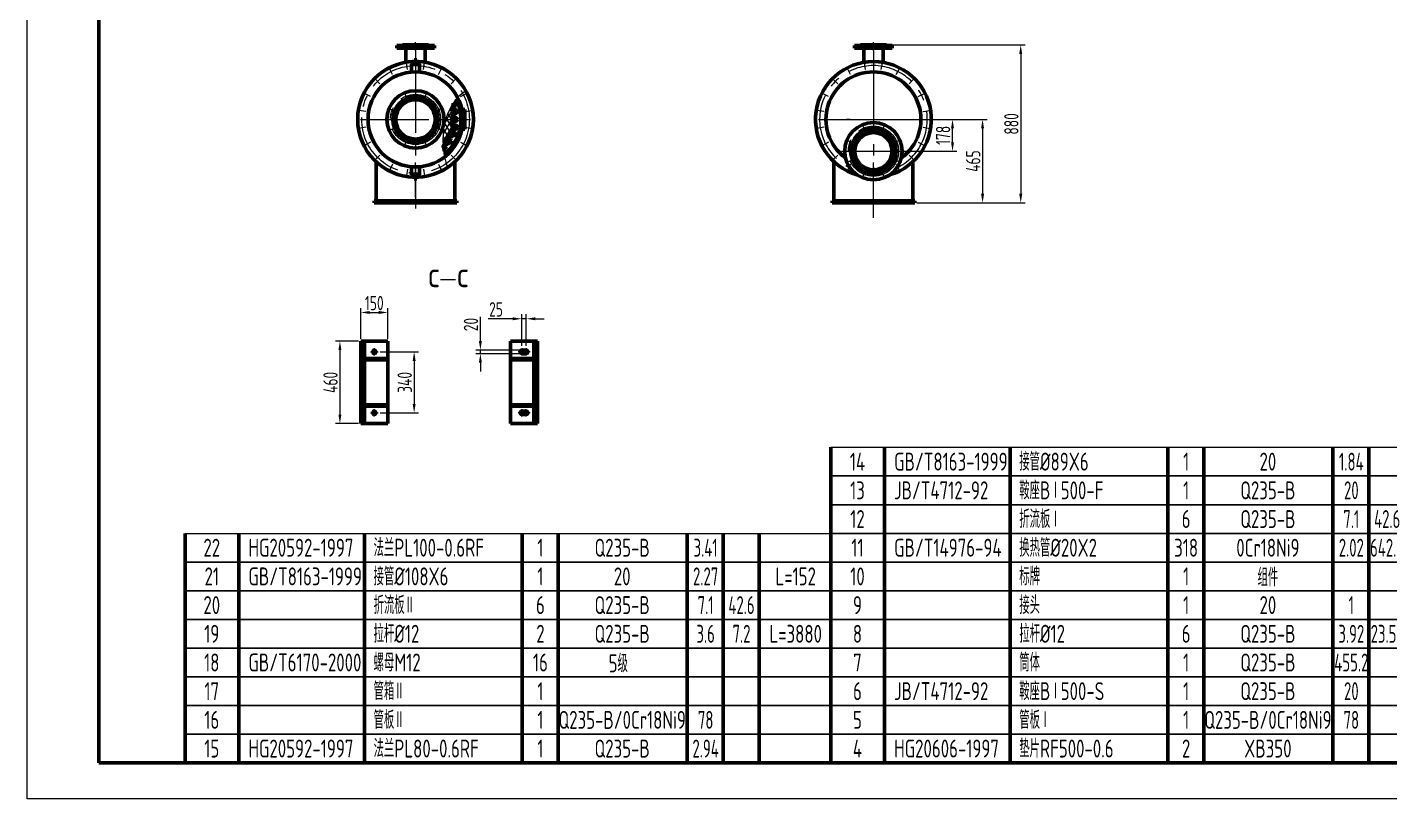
# Model space of a CAD drawing. Header units: millimetres. Extents: x 7535 to 9986, y -7836 to -7242.
# Drawn here: x 7535.4 to 7915.2, y -7662.4 to -7447.3 of the extents above; entities that cross this region are included whole.
import ezdxf
from ezdxf.enums import TextEntityAlignment as Align

# ---------------------------------------------------------------- set-up
doc = ezdxf.new("R2010")
doc.units = ezdxf.units.MM
doc.linetypes.add('CENTER2', pattern=[28.575, 19.05, -3.175, 3.175, -3.175])
for name, color, linetype, lineweight in [('中心线', 1, 'CENTER2', 15), ('尺寸线', 3, 'Continuous', 15), ('细实线', 4, 'Continuous', 15), ('轮廓线', 7, 'Continuous', 50)]:
    doc.layers.add(name, color=color, linetype=linetype, lineweight=lineweight)
doc.styles.add('HZ', font='gbenor.shx', dxfattribs={"bigfont": 'gbcbig.shx'})
doc.styles.add('工程字', font='gbenor.shx', dxfattribs={"width": 0.8, "bigfont": 'gbcbig.shx'})

# ---------------------------------------------------------------- blocks, each defined once
blk = doc.blocks.new('横A2')
at = {"layer": '细实线'}
for p, q in [((-594, 0), (-594, 420)), ((0, 0), (-594, 0))]:
    blk.add_line(p, q, dxfattribs=at)
at = {"layer": '轮廓线'}
for p, q in [((-574, 410), (-574, 10)), ((-574, 10), (-10, 10))]:
    blk.add_line(p, q, dxfattribs=at)
at = {"layer": '细实线', "style": '工程字', "width": 0.8}
for tag, height, p in [('1', 7, (-36.32, 35.21)), ('3', 4.5, (-78.58, 21.8)), ('4', 4.5, (-65.78, 21.8)), ('2', 7, (-36.32, 16.51))]:
    blk.add_attdef(tag, text='', height=height, dxfattribs=at).set_placement(p, align=Align.CENTER)
blk = doc.blocks.new('明细表属性')
at = {"layer": '细实线'}
for p, q in [((-180, 8), (0, 8)), ((0, 0), (-180, 0))]:
    blk.add_line(p, q, dxfattribs=at)
at = {"layer": '轮廓线'}
for p, q in [((-180, 0), (-180, 8)), ((-165, 0), (-165, 8)), ((-130, 0), (-130, 8)), ((-86, 0), (-86, 8)), ((-76, 0), (-76, 8)), ((-40, 0), (-40, 8)), ((-30, 0), (-30, 8)), ((-20, 0), (-20, 8)), ((0, 8), (0, 0))]:
    blk.add_line(p, q, dxfattribs=at)
at = {"layer": '细实线', "lineweight": 15, "style": '工程字'}
for tag, width, p in [('8', 0.8, (-172.56, 4)), ('5', 0.8, (-80.94, 4)), ('4', 0.8, (-58.15, 4)), ('3', 0.7, (-34.89, 4)), ('2', 0.7, (-24.89, 4)), ('1', 0.8, (-9.78, 4))]:
    blk.add_attdef(tag, text='', height=5, dxfattribs=dict(at, width=width)).set_placement(p, align=Align.MIDDLE)
at = {"layer": '细实线', "lineweight": 15, "style": '工程字', "width": 0.8}
for tag, p in [('7', (-162.33, 4)), ('6', (-127.45, 4))]:
    blk.add_attdef(tag, text='', height=5, dxfattribs=at).set_placement(p, align=Align.MIDDLE_LEFT)

msp = doc.modelspace()

# ---------------------------------------------------------------- linework, layer by layer
at = {"layer": '中心线'}
for p, q in [((7639.37, -7453.5), (7639.37, -7452.04)), ((7643.62, -7453.78), (7643.62, -7451.5)), ((7647.87, -7453.5), (7647.87, -7452.04)), ((7767.02, -7453.5), (7767.02, -7452.04)), ((7771.27, -7453.78), (7771.27, -7451.5)), ((7775.52, -7453.5), (7775.52, -7452.04)), ((7643.62, -7453.78), (7643.62, -7460.84)), ((7771.27, -7453.78), (7771.27, -7460.84)), ((7637.24, -7460.48), (7636.37, -7458.78)), ((7641.42, -7459.13), (7641.12, -7457.24)), ((7643.62, -7457.35), (7643.62, -7460.61)), ((7643.62, -7457.68), (7643.62, -7488.31)), ((7645.81, -7459.13), (7646.11, -7457.24)), ((7649.99, -7460.48), (7650.86, -7458.78)), ((7764.89, -7460.48), (7764.03, -7458.78)), ((7769.07, -7459.13), (7768.77, -7457.24)), ((7771.27, -7457.35), (7771.27, -7460.61)), ((7771.27, -7457.68), (7771.27, -7488.31)), ((7773.47, -7459.13), (7773.76, -7457.24)), ((7777.65, -7460.48), (7778.51, -7458.78)), ((7633.69, -7463.07), (7632.34, -7461.72)), ((7653.55, -7463.07), (7654.9, -7461.72)), ((7761.34, -7463.07), (7759.99, -7461.72)), ((7781.2, -7463.07), (7782.55, -7461.72)), ((7631.1, -7466.62), (7629.4, -7465.75)), ((7640.67, -7465.87), (7641.19, -7467.13)), ((7646.57, -7465.87), (7646.05, -7467.13)), ((7656.13, -7466.62), (7657.83, -7465.75)), ((7758.75, -7466.62), (7757.05, -7465.75)), ((7783.78, -7466.62), (7785.48, -7465.75)), ((7629.75, -7470.8), (7627.86, -7470.5)), ((7636.49, -7470.05), (7637.75, -7470.57)), ((7650.74, -7470.05), (7649.48, -7470.57)), ((7652.37, -7473), (7654.87, -7468.67)), ((7654.87, -7473), (7653.18, -7470.08)), ((7653.62, -7473), (7654.87, -7470.83)), ((7654.87, -7470.83), (7653.8, -7468.98)), ((7654.87, -7468.67), (7654.47, -7467.98)), ((7657.49, -7470.8), (7659.38, -7470.5)), ((7757.4, -7470.8), (7755.51, -7470.5)), ((7785.14, -7470.8), (7787.03, -7470.5)), ((7628.3, -7473), (7658.93, -7473)), ((7654.87, -7473), (7651.25, -7479.27)), ((7653.62, -7473), (7651.3, -7477.02)), ((7652.37, -7473), (7651.74, -7474.08)), ((7651.74, -7474.08), (7653.62, -7477.33)), ((7652.37, -7473), (7652.15, -7472.61)), ((7652.37, -7473), (7654.87, -7477.33)), ((7653.62, -7473), (7652.63, -7471.29)), ((7653.62, -7473), (7654.87, -7475.16)), ((7755.96, -7473), (7786.58, -7473)), ((7764.81, -7473), (7763.73, -7473)), ((7768.32, -7474.75), (7768.84, -7476.01)), ((7774.22, -7474.75), (7773.7, -7476.01)), ((7777.73, -7473), (7778.81, -7473)), ((7629.75, -7475.19), (7627.86, -7475.49)), ((7636.49, -7475.95), (7637.75, -7475.43)), ((7650.74, -7475.95), (7649.48, -7475.43)), ((7651.26, -7477.58), (7652.37, -7479.49)), ((7654.87, -7475.16), (7651.38, -7481.2)), ((7651.44, -7475.72), (7652.99, -7478.41)), ((7657.49, -7475.19), (7659.38, -7475.49)), ((7757.4, -7475.19), (7755.51, -7475.49)), ((7785.14, -7475.19), (7787.03, -7475.49)), ((7631.1, -7479.37), (7629.4, -7480.24)), ((7640.67, -7480.12), (7641.19, -7478.86)), ((7646.57, -7480.12), (7646.05, -7478.86)), ((7651.27, -7479.75), (7651.74, -7480.58)), ((7656.13, -7479.37), (7657.83, -7480.24)), ((7758.75, -7479.37), (7757.05, -7480.24)), ((7762.39, -7481.87), (7780.14, -7481.87)), ((7764.14, -7478.92), (7765.4, -7479.44)), ((7778.39, -7478.92), (7777.14, -7479.44)), ((7783.78, -7479.37), (7785.48, -7480.24)), ((7633.69, -7482.93), (7632.34, -7484.28)), ((7637.24, -7485.51), (7636.37, -7487.21)), ((7643.62, -7491.38), (7643.62, -7485.02)), ((7643.62, -7488.64), (7643.62, -7485.39)), ((7649.99, -7485.51), (7650.86, -7487.21)), ((7653.55, -7482.93), (7654.9, -7484.28)), ((7761.34, -7482.93), (7759.99, -7484.28)), ((7764.89, -7485.51), (7764.03, -7487.21)), ((7764.14, -7484.82), (7765.4, -7484.3)), ((7771.27, -7491.38), (7771.27, -7485.02)), ((7771.27, -7488.64), (7771.27, -7485.39)), ((7778.39, -7484.82), (7777.14, -7484.3)), ((7777.65, -7485.51), (7778.51, -7487.21)), ((7781.2, -7482.93), (7782.55, -7484.28)), ((7641.42, -7486.87), (7641.12, -7488.76)), ((7643.62, -7486.65), (7643.62, -7497.85)), ((7645.81, -7486.87), (7646.11, -7488.76)), ((7768.32, -7489), (7768.84, -7487.74)), ((7774.22, -7489), (7773.7, -7487.74)), ((7643.62, -7494.75), (7643.62, -7491.38)), ((7771.27, -7500.47), (7771.27, -7491.38)), ((7631.08, -7537.83), (7633.17, -7537.83)), ((7632.13, -7536.78), (7632.13, -7538.87)), ((7674.29, -7537.83), (7672.19, -7537.83)), ((7673.24, -7536.78), (7673.24, -7538.87)), ((7675.54, -7537.83), (7673.44, -7537.83)), ((7674.49, -7536.78), (7674.49, -7538.87)), ((7632.13, -7555.87), (7632.13, -7553.78)), ((7673.24, -7555.87), (7673.24, -7553.78)), ((7674.49, -7555.87), (7674.49, -7553.78)), ((7631.08, -7554.83), (7633.17, -7554.83)), ((7674.29, -7554.83), (7672.19, -7554.83)), ((7675.54, -7554.83), (7673.44, -7554.83))]:
    msp.add_line(p, q, dxfattribs=at)
for centre, radius in [((7643.62, -7473), 15), ((7643.62, -7473), 7), ((7771.27, -7481.87), 7)]:
    msp.add_circle(centre, radius, dxfattribs=at)
msp.add_arc((7771.27, -7473), 15, 295.775, 244.225, dxfattribs=at)
at = {"layer": '尺寸线'}
for p, q in [((7775.49, -7452.25), (7813.58, -7452.25)), ((7812.33, -7454.75), (7812.33, -7493.75)), ((7771.89, -7473), (7794.56, -7473)), ((7789.8, -7473), (7802.94, -7473)), ((7793.31, -7479.37), (7793.31, -7475.5)), ((7801.69, -7475.5), (7801.69, -7493.75)), ((7771.89, -7481.87), (7794.56, -7481.87)), ((7783.39, -7496.25), (7802.94, -7496.25)), ((7783.39, -7496.25), (7813.58, -7496.25)), ((7650.54, -7517.65), (7654.79, -7517.65)), ((7628.38, -7534.2), (7628.38, -7525.59)), ((7630.88, -7526.84), (7633.38, -7526.84)), ((7635.88, -7534.2), (7635.88, -7525.59)), ((7673.24, -7536.15), (7673.24, -7527.34)), ((7674.49, -7536.15), (7674.49, -7527.34)), ((7661.7, -7534.83), (7661.7, -7528.07)), ((7670.74, -7528.59), (7663.88, -7528.59)), ((7674.49, -7528.59), (7673.24, -7528.59)), ((7676.99, -7528.59), (7679.49, -7528.59)), ((7627.75, -7534.83), (7621.29, -7534.83)), ((7622.54, -7537.33), (7622.54, -7555.33)), ((7633.8, -7537.83), (7644.48, -7537.83)), ((7672.61, -7537.33), (7660.45, -7537.33)), ((7672.61, -7538.33), (7660.45, -7538.33)), ((7661.7, -7538.33), (7661.7, -7537.33)), ((7643.23, -7540.33), (7643.23, -7552.33)), ((7661.7, -7540.83), (7661.7, -7543.33)), ((7627.75, -7557.83), (7621.29, -7557.83)), ((7633.8, -7554.83), (7644.48, -7554.83))]:
    msp.add_line(p, q, dxfattribs=at)
for points in [[(7811.92, -7454.75), (7812.75, -7454.75), (7812.33, -7452.25)], [(7792.9, -7475.5), (7793.73, -7475.5), (7793.31, -7473)], [(7801.27, -7475.5), (7802.11, -7475.5), (7801.69, -7473)], [(7792.9, -7479.37), (7793.73, -7479.37), (7793.31, -7481.87)], [(7801.27, -7493.75), (7802.11, -7493.75), (7801.69, -7496.25)], [(7811.92, -7493.75), (7812.75, -7493.75), (7812.33, -7496.25)], [(7630.88, -7526.42), (7630.88, -7527.25), (7628.38, -7526.84)], [(7633.38, -7526.42), (7633.38, -7527.25), (7635.88, -7526.84)], [(7670.74, -7528.18), (7670.74, -7529.01), (7673.24, -7528.59)], [(7676.99, -7528.18), (7676.99, -7529.01), (7674.49, -7528.59)], [(7622.13, -7537.33), (7622.96, -7537.33), (7622.54, -7534.83)], [(7661.28, -7534.83), (7662.11, -7534.83), (7661.7, -7537.33)], [(7642.82, -7540.33), (7643.65, -7540.33), (7643.23, -7537.83)], [(7661.28, -7540.83), (7662.11, -7540.83), (7661.7, -7538.33)], [(7642.82, -7552.33), (7643.65, -7552.33), (7643.23, -7554.83)], [(7622.13, -7555.33), (7622.96, -7555.33), (7622.54, -7557.83)]]:
    msp.add_solid(points, dxfattribs=at)
at = {"layer": '细实线'}
for p, q in [((7643.99, -7457.13), (7643.26, -7456.4)), ((7643.26, -7457.13), (7643.99, -7456.4)), ((7643.99, -7488.87), (7643.26, -7489.6)), ((7643.26, -7488.87), (7643.99, -7489.6))]:
    msp.add_line(p, q, dxfattribs=at)
at = {"layer": '细实线', "start_tangent": (-0.866025, -0.5), "end_tangent": (0.29092, -0.956748)}
msp.add_spline([(7657.66, -7465.07), (7651.74, -7474.08), (7652.49, -7486.46)], degree=3, dxfattribs=at)
at = {"layer": '轮廓线'}
for p, q in [((7638.37, -7452.35), (7638.37, -7453.15)), ((7638.37, -7452.35), (7648.87, -7452.35)), ((7638.37, -7453.15), (7648.87, -7453.15)), ((7647.22, -7452.25), (7640.02, -7452.25)), ((7647.22, -7452.25), (7640.02, -7452.25)), ((7640.02, -7452.25), (7640.02, -7452.35)), ((7640.92, -7453.15), (7640.92, -7457.1)), ((7646.32, -7453.15), (7646.32, -7457.1)), ((7647.22, -7452.35), (7647.22, -7452.25)), ((7648.87, -7453.15), (7648.87, -7452.35)), ((7766.02, -7452.35), (7766.02, -7453.15)), ((7766.02, -7452.35), (7776.52, -7452.35)), ((7766.02, -7453.15), (7776.52, -7453.15)), ((7774.87, -7452.25), (7767.67, -7452.25)), ((7774.87, -7452.25), (7767.67, -7452.25)), ((7767.67, -7452.25), (7767.67, -7452.35)), ((7768.57, -7453.15), (7768.57, -7457.1)), ((7773.97, -7453.15), (7773.97, -7457.1)), ((7774.87, -7452.35), (7774.87, -7452.25)), ((7776.52, -7453.15), (7776.52, -7452.35)), ((7642.5, -7457.5), (7642.5, -7459.75)), ((7642.5, -7457.5), (7644.21, -7457.5)), ((7642.73, -7457.13), (7642.73, -7457.5)), ((7644.51, -7457.13), (7642.73, -7457.13)), ((7642.73, -7457.5), (7644.51, -7457.5)), ((7643.26, -7456.4), (7643.26, -7457.13)), ((7643.99, -7456.4), (7643.26, -7456.4)), ((7643.26, -7457.13), (7643.99, -7457.13)), ((7643.99, -7457.13), (7643.99, -7456.4)), ((7644.21, -7457.5), (7644.3, -7457.5)), ((7644.3, -7457.5), (7644.75, -7457.5)), ((7644.51, -7457.5), (7644.51, -7457.13)), ((7644.75, -7457.5), (7644.75, -7459.75)), ((7653.8, -7468.98), (7654.87, -7470.83)), ((7654.87, -7470.83), (7654.24, -7471.92)), ((7656.58, -7470.25), (7657.38, -7470.25)), ((7657.38, -7470.25), (7657.38, -7473)), ((7654.24, -7471.92), (7654.87, -7473)), ((7654.24, -7474.08), (7654.87, -7473)), ((7654.87, -7475.16), (7654.24, -7474.08)), ((7657.38, -7475.75), (7657.38, -7473)), ((7651.38, -7481.2), (7654.87, -7475.16)), ((7656.58, -7475.75), (7657.38, -7475.75)), ((7651.26, -7479.54), (7654.44, -7479.54)), ((7632.62, -7484.79), (7632.62, -7495.75)), ((7642.5, -7488.5), (7642.5, -7486.25)), ((7644.75, -7488.5), (7644.75, -7486.25)), ((7654.62, -7484.79), (7654.62, -7495.75)), ((7760.27, -7484.79), (7760.27, -7495.75)), ((7782.27, -7484.79), (7782.27, -7495.75)), ((7642.5, -7488.5), (7644.21, -7488.5)), ((7642.73, -7488.87), (7642.73, -7488.5)), ((7642.73, -7488.5), (7644.51, -7488.5)), ((7644.51, -7488.87), (7642.73, -7488.87)), ((7643.26, -7489.6), (7643.26, -7488.87)), ((7643.26, -7488.87), (7643.99, -7488.87)), ((7643.99, -7489.6), (7643.26, -7489.6)), ((7643.99, -7488.87), (7643.99, -7489.6)), ((7644.21, -7488.5), (7644.3, -7488.5)), ((7644.3, -7488.5), (7644.75, -7488.5)), ((7644.51, -7488.5), (7644.51, -7488.87)), ((7632.12, -7495.75), (7655.12, -7495.75)), ((7632.12, -7495.75), (7632.12, -7496.25)), ((7632.12, -7496.25), (7655.12, -7496.25)), ((7655.12, -7495.75), (7655.12, -7496.25)), ((7759.77, -7495.75), (7782.77, -7495.75)), ((7759.77, -7495.75), (7759.77, -7496.25)), ((7759.77, -7496.25), (7782.77, -7496.25)), ((7782.77, -7495.75), (7782.77, -7496.25)), ((7635.88, -7534.83), (7628.38, -7534.83)), ((7628.38, -7534.83), (7628.38, -7557.83)), ((7628.88, -7535.08), (7628.88, -7557.58)), ((7629.38, -7535.08), (7628.88, -7535.08)), ((7629.38, -7535.08), (7629.38, -7557.58)), ((7635.88, -7557.83), (7635.88, -7534.83)), ((7670.11, -7557.83), (7670.11, -7534.83)), ((7670.11, -7534.83), (7677.61, -7534.83)), ((7676.61, -7535.08), (7677.11, -7535.08)), ((7676.61, -7535.08), (7676.61, -7557.58)), ((7677.11, -7535.08), (7677.11, -7557.58)), ((7677.61, -7534.83), (7677.61, -7557.83)), ((7673.24, -7537.33), (7674.49, -7537.33)), ((7673.24, -7538.33), (7674.49, -7538.33)), ((7635.38, -7539.68), (7629.38, -7539.68)), ((7629.38, -7540.08), (7635.38, -7540.08)), ((7635.38, -7540.08), (7635.38, -7539.68)), ((7670.61, -7540.08), (7670.61, -7539.68)), ((7670.61, -7539.68), (7676.61, -7539.68)), ((7676.61, -7540.08), (7670.61, -7540.08)), ((7629.38, -7552.58), (7635.38, -7552.58)), ((7635.38, -7552.98), (7629.38, -7552.98)), ((7635.38, -7552.58), (7635.38, -7552.98)), ((7676.61, -7552.58), (7670.61, -7552.58)), ((7670.61, -7552.58), (7670.61, -7552.98)), ((7670.61, -7552.98), (7676.61, -7552.98)), ((7673.24, -7554.33), (7674.49, -7554.33)), ((7628.38, -7557.83), (7635.88, -7557.83)), ((7628.88, -7557.58), (7629.38, -7557.58)), ((7677.61, -7557.83), (7670.11, -7557.83)), ((7673.24, -7555.33), (7674.49, -7555.33)), ((7677.11, -7557.58), (7676.61, -7557.58))]:
    msp.add_line(p, q, dxfattribs=at)
for centre, radius in [((7643.62, -7473), 13.25), ((7643.62, -7473), 8), ((7643.62, -7473), 6.35), ((7643.62, -7473), 5.48), ((7654.24, -7469.75), 0.5), ((7654.87, -7470.83), 0.5), ((7654.87, -7468.67), 0.3), ((7654.24, -7471.92), 0.5), ((7654.24, -7474.08), 0.5), ((7654.87, -7473), 0.5), ((7654.87, -7473), 0.5), ((7654.87, -7475.16), 0.5), ((7771.27, -7481.87), 8), ((7652.99, -7478.41), 0.5), ((7653.62, -7477.33), 0.5), ((7654.24, -7476.25), 0.5), ((7654.87, -7477.33), 0.3), ((7771.27, -7481.87), 6.35), ((7771.27, -7481.87), 5.48), ((7771.27, -7481.87), 5.18), ((7651.74, -7480.58), 0.5), ((7652.37, -7479.49), 0.5), ((7632.13, -7537.83), 0.5), ((7632.13, -7554.83), 0.5)]:
    msp.add_circle(centre, radius, dxfattribs=at)
for centre, radius, start, end in [((7643.62, -7473), 16.13, 91.2768, 268.7232), ((7643.62, -7473), 16.13, 271.3097, 88.6903), ((7771.27, -7473), 16.13, 90, 253.7426), ((7771.27, -7473), 16.13, 286.2574, 90), ((7771.27, -7473), 13.25, 305.977, 234.023), ((7643.62, -7473), 12.85, 308.7023, 26.7571), ((7643.62, -7473), 12.65, 309.1968, 26.3812), ((7653.62, -7468.67), 0.5, 277.5282, 17.84), ((7651.12, -7481.66), 0.5, 317.2091, 57.3958), ((7673.24, -7537.83), 0.5, 90, 270), ((7674.49, -7537.83), 0.5, 270, 90), ((7673.24, -7554.83), 0.5, 90, 270), ((7674.49, -7554.83), 0.5, 270, 90)]:
    msp.add_arc(centre, radius, start, end, dxfattribs=at)

# ---------------------------------------------------------------- block references
at = {"layer": '尺寸线'}
msp.add_blockref('横A2', (8129.38, -7662.43), dxfattribs=at)
ref = msp.add_blockref('明细表属性', (7939.38, -7572.43), dxfattribs=at)
ref.add_attrib('8', '14', dxfattribs={"layer": '细实线', "color": 2, "lineweight": 15, "height": 5, "style": '工程字', "width": 0.8}).set_placement((7766.82, -7568.43), align=Align.MIDDLE)
ref.add_attrib('7', 'GB/T8163-1999', dxfattribs={"layer": '细实线', "color": 2, "lineweight": 15, "height": 5, "style": '工程字', "width": 0.8}).set_placement((7777.05, -7568.43), align=Align.MIDDLE_LEFT)
ref.add_attrib('6', '接管%%C89X6', dxfattribs={"layer": '细实线', "color": 2, "lineweight": 15, "height": 5, "style": '工程字', "width": 0.8}).set_placement((7811.93, -7568.43), align=Align.MIDDLE_LEFT)
ref.add_attrib('5', '1', dxfattribs={"layer": '细实线', "color": 2, "lineweight": 15, "height": 5, "style": '工程字', "width": 0.8}).set_placement((7858.44, -7568.43), align=Align.MIDDLE)
ref.add_attrib('4', '20', dxfattribs={"layer": '细实线', "color": 2, "lineweight": 15, "height": 5, "style": '工程字', "width": 0.8}).set_placement((7881.23, -7568.43), align=Align.MIDDLE)
ref.add_attrib('3', '1.84', dxfattribs={"layer": '细实线', "color": 2, "lineweight": 15, "height": 5, "style": '工程字', "width": 0.7}).set_placement((7904.49, -7568.43), align=Align.MIDDLE)
ref.add_attrib('1', 'L=152', dxfattribs={"layer": '细实线', "color": 2, "lineweight": 15, "height": 5, "style": '工程字', "width": 0.8}).set_placement((7929.6, -7568.43), align=Align.MIDDLE)
ref = msp.add_blockref('明细表属性', (7939.38, -7580.43), dxfattribs=at)
ref.add_attrib('8', '13', dxfattribs={"layer": '细实线', "color": 2, "lineweight": 15, "height": 5, "style": '工程字', "width": 0.8}).set_placement((7766.82, -7576.43), align=Align.MIDDLE)
ref.add_attrib('7', 'JB/T4712-92', dxfattribs={"layer": '细实线', "color": 2, "lineweight": 15, "height": 5, "style": '工程字', "width": 0.8}).set_placement((7777.05, -7576.43), align=Align.MIDDLE_LEFT)
ref.add_attrib('6', '鞍座BⅠ500-F', dxfattribs={"layer": '细实线', "color": 2, "lineweight": 15, "height": 5, "style": '工程字', "width": 0.8}).set_placement((7811.93, -7576.43), align=Align.MIDDLE_LEFT)
ref.add_attrib('5', '1', dxfattribs={"layer": '细实线', "color": 2, "lineweight": 15, "height": 5, "style": '工程字', "width": 0.8}).set_placement((7858.44, -7576.43), align=Align.MIDDLE)
ref.add_attrib('4', 'Q235-B', dxfattribs={"layer": '细实线', "color": 2, "lineweight": 15, "height": 5, "style": '工程字', "width": 0.8}).set_placement((7881.23, -7576.43), align=Align.MIDDLE)
ref.add_attrib('3', '20', dxfattribs={"layer": '细实线', "color": 2, "lineweight": 15, "height": 5, "style": '工程字', "width": 0.7}).set_placement((7904.49, -7576.43), align=Align.MIDDLE)
ref = msp.add_blockref('明细表属性', (7939.38, -7588.43), dxfattribs=at)
ref.add_attrib('8', '12', dxfattribs={"layer": '细实线', "color": 2, "lineweight": 15, "height": 5, "style": '工程字', "width": 0.8}).set_placement((7766.82, -7584.43), align=Align.MIDDLE)
ref.add_attrib('6', '折流板Ⅰ', dxfattribs={"layer": '细实线', "color": 2, "lineweight": 15, "height": 5, "style": '工程字', "width": 0.8}).set_placement((7811.93, -7584.43), align=Align.MIDDLE_LEFT)
ref.add_attrib('5', '6', dxfattribs={"layer": '细实线', "color": 2, "lineweight": 15, "height": 5, "style": '工程字', "width": 0.8}).set_placement((7858.44, -7584.43), align=Align.MIDDLE)
ref.add_attrib('4', 'Q235-B', dxfattribs={"layer": '细实线', "color": 2, "lineweight": 15, "height": 5, "style": '工程字', "width": 0.8}).set_placement((7881.23, -7584.43), align=Align.MIDDLE)
ref.add_attrib('3', '7.1', dxfattribs={"layer": '细实线', "color": 2, "lineweight": 15, "height": 5, "style": '工程字', "width": 0.7}).set_placement((7904.49, -7584.43), align=Align.MIDDLE)
ref.add_attrib('2', '42.6', dxfattribs={"layer": '细实线', "color": 2, "lineweight": 15, "height": 5, "style": '工程字', "width": 0.7}).set_placement((7914.49, -7584.43), align=Align.MIDDLE)
ref = msp.add_blockref('明细表属性', (7759.38, -7596.43), dxfattribs=at)
ref.add_attrib('8', '22', dxfattribs={"layer": '细实线', "color": 2, "lineweight": 15, "height": 5, "style": '工程字', "width": 0.8}).set_placement((7586.82, -7592.43), align=Align.MIDDLE)
ref.add_attrib('7', 'HG20592-1997', dxfattribs={"layer": '细实线', "color": 2, "lineweight": 15, "height": 5, "style": '工程字', "width": 0.8}).set_placement((7597.05, -7592.43), align=Align.MIDDLE_LEFT)
ref.add_attrib('6', '法兰PL100-0.6RF', dxfattribs={"layer": '细实线', "color": 2, "lineweight": 15, "height": 5, "style": '工程字', "width": 0.8}).set_placement((7631.93, -7592.43), align=Align.MIDDLE_LEFT)
ref.add_attrib('5', '1', dxfattribs={"layer": '细实线', "color": 2, "lineweight": 15, "height": 5, "style": '工程字', "width": 0.8}).set_placement((7678.44, -7592.43), align=Align.MIDDLE)
ref.add_attrib('4', 'Q235-B', dxfattribs={"layer": '细实线', "color": 2, "lineweight": 15, "height": 5, "style": '工程字', "width": 0.8}).set_placement((7701.23, -7592.43), align=Align.MIDDLE)
ref.add_attrib('3', '3.41', dxfattribs={"layer": '细实线', "color": 2, "lineweight": 15, "height": 5, "style": '工程字', "width": 0.7}).set_placement((7724.49, -7592.43), align=Align.MIDDLE)
ref = msp.add_blockref('明细表属性', (7939.38, -7596.43), dxfattribs=at)
ref.add_attrib('8', '11', dxfattribs={"layer": '细实线', "color": 2, "lineweight": 15, "height": 5, "style": '工程字', "width": 0.8}).set_placement((7766.82, -7592.43), align=Align.MIDDLE)
ref.add_attrib('7', 'GB/T14976-94', dxfattribs={"layer": '细实线', "color": 2, "lineweight": 15, "height": 5, "style": '工程字', "width": 0.8}).set_placement((7777.05, -7592.43), align=Align.MIDDLE_LEFT)
ref.add_attrib('6', '换热管%%C20X2', dxfattribs={"layer": '细实线', "color": 2, "lineweight": 15, "height": 5, "style": '工程字', "width": 0.8}).set_placement((7811.93, -7592.43), align=Align.MIDDLE_LEFT)
ref.add_attrib('5', '318', dxfattribs={"layer": '细实线', "color": 2, "lineweight": 15, "height": 5, "style": '工程字', "width": 0.8}).set_placement((7858.44, -7592.43), align=Align.MIDDLE)
ref.add_attrib('4', '0Cr18Ni9', dxfattribs={"layer": '细实线', "color": 2, "lineweight": 15, "height": 5, "style": '工程字', "width": 0.8}).set_placement((7881.23, -7592.43), align=Align.MIDDLE)
ref.add_attrib('3', '2.02', dxfattribs={"layer": '细实线', "color": 2, "lineweight": 15, "height": 5, "style": '工程字', "width": 0.7}).set_placement((7904.49, -7592.43), align=Align.MIDDLE)
ref.add_attrib('2', '642.4', dxfattribs={"layer": '细实线', "color": 2, "lineweight": 15, "height": 5, "style": '工程字', "width": 0.7}).set_placement((7914.49, -7592.43), align=Align.MIDDLE)
ref.add_attrib('1', 'L=4500', dxfattribs={"layer": '细实线', "color": 2, "lineweight": 15, "height": 5, "style": '工程字', "width": 0.8}).set_placement((7929.6, -7592.43), align=Align.MIDDLE)
ref = msp.add_blockref('明细表属性', (7759.38, -7604.43), dxfattribs=at)
ref.add_attrib('8', '21', dxfattribs={"layer": '细实线', "color": 2, "lineweight": 15, "height": 5, "style": '工程字', "width": 0.8}).set_placement((7586.82, -7600.43), align=Align.MIDDLE)
ref.add_attrib('7', 'GB/T8163-1999', dxfattribs={"layer": '细实线', "color": 2, "lineweight": 15, "height": 5, "style": '工程字', "width": 0.8}).set_placement((7597.05, -7600.43), align=Align.MIDDLE_LEFT)
ref.add_attrib('6', '接管%%C108X6', dxfattribs={"layer": '细实线', "color": 2, "lineweight": 15, "height": 5, "style": '工程字', "width": 0.8}).set_placement((7631.93, -7600.43), align=Align.MIDDLE_LEFT)
ref.add_attrib('5', '1', dxfattribs={"layer": '细实线', "color": 2, "lineweight": 15, "height": 5, "style": '工程字', "width": 0.8}).set_placement((7678.44, -7600.43), align=Align.MIDDLE)
ref.add_attrib('4', '20', dxfattribs={"layer": '细实线', "color": 2, "lineweight": 15, "height": 5, "style": '工程字', "width": 0.8}).set_placement((7701.23, -7600.43), align=Align.MIDDLE)
ref.add_attrib('3', '2.27', dxfattribs={"layer": '细实线', "color": 2, "lineweight": 15, "height": 5, "style": '工程字', "width": 0.7}).set_placement((7724.49, -7600.43), align=Align.MIDDLE)
ref.add_attrib('1', 'L=152', dxfattribs={"layer": '细实线', "color": 2, "lineweight": 15, "height": 5, "style": '工程字', "width": 0.8}).set_placement((7749.6, -7600.43), align=Align.MIDDLE)
ref = msp.add_blockref('明细表属性', (7939.38, -7604.43), dxfattribs=at)
ref.add_attrib('8', '10', dxfattribs={"layer": '细实线', "color": 2, "lineweight": 15, "height": 5, "style": '工程字', "width": 0.8}).set_placement((7766.82, -7600.43), align=Align.MIDDLE)
ref.add_attrib('6', '标牌', dxfattribs={"layer": '细实线', "color": 2, "lineweight": 15, "height": 5, "style": '工程字', "width": 0.8}).set_placement((7811.93, -7600.43), align=Align.MIDDLE_LEFT)
ref.add_attrib('5', '1', dxfattribs={"layer": '细实线', "color": 2, "lineweight": 15, "height": 5, "style": '工程字', "width": 0.8}).set_placement((7858.44, -7600.43), align=Align.MIDDLE)
ref.add_attrib('4', '组件', dxfattribs={"layer": '细实线', "color": 2, "lineweight": 15, "height": 5, "style": '工程字', "width": 0.8}).set_placement((7881.23, -7600.43), align=Align.MIDDLE)
ref = msp.add_blockref('明细表属性', (7759.38, -7612.43), dxfattribs=at)
ref.add_attrib('8', '20', dxfattribs={"layer": '细实线', "color": 2, "lineweight": 15, "height": 5, "style": '工程字', "width": 0.8}).set_placement((7586.82, -7608.43), align=Align.MIDDLE)
ref.add_attrib('6', '折流板Ⅱ', dxfattribs={"layer": '细实线', "color": 2, "lineweight": 15, "height": 5, "style": '工程字', "width": 0.8}).set_placement((7631.93, -7608.43), align=Align.MIDDLE_LEFT)
ref.add_attrib('5', '6', dxfattribs={"layer": '细实线', "color": 2, "lineweight": 15, "height": 5, "style": '工程字', "width": 0.8}).set_placement((7678.44, -7608.43), align=Align.MIDDLE)
ref.add_attrib('4', 'Q235-B', dxfattribs={"layer": '细实线', "color": 2, "lineweight": 15, "height": 5, "style": '工程字', "width": 0.8}).set_placement((7701.23, -7608.43), align=Align.MIDDLE)
ref.add_attrib('3', '7.1', dxfattribs={"layer": '细实线', "color": 2, "lineweight": 15, "height": 5, "style": '工程字', "width": 0.7}).set_placement((7724.49, -7608.43), align=Align.MIDDLE)
ref.add_attrib('2', '42.6', dxfattribs={"layer": '细实线', "color": 2, "lineweight": 15, "height": 5, "style": '工程字', "width": 0.7}).set_placement((7734.49, -7608.43), align=Align.MIDDLE)
ref = msp.add_blockref('明细表属性', (7939.38, -7612.43), dxfattribs=at)
ref.add_attrib('8', '9', dxfattribs={"layer": '细实线', "color": 2, "lineweight": 15, "height": 5, "style": '工程字', "width": 0.8}).set_placement((7766.82, -7608.43), align=Align.MIDDLE)
ref.add_attrib('6', '接头', dxfattribs={"layer": '细实线', "color": 2, "lineweight": 15, "height": 5, "style": '工程字', "width": 0.8}).set_placement((7811.93, -7608.43), align=Align.MIDDLE_LEFT)
ref.add_attrib('5', '1', dxfattribs={"layer": '细实线', "color": 2, "lineweight": 15, "height": 5, "style": '工程字', "width": 0.8}).set_placement((7858.44, -7608.43), align=Align.MIDDLE)
ref.add_attrib('4', '20', dxfattribs={"layer": '细实线', "color": 2, "lineweight": 15, "height": 5, "style": '工程字', "width": 0.8}).set_placement((7881.23, -7608.43), align=Align.MIDDLE)
ref.add_attrib('3', '1', dxfattribs={"layer": '细实线', "color": 2, "lineweight": 15, "height": 5, "style": '工程字', "width": 0.7}).set_placement((7904.49, -7608.43), align=Align.MIDDLE)
ref = msp.add_blockref('明细表属性', (7759.38, -7620.43), dxfattribs=at)
ref.add_attrib('8', '19', dxfattribs={"layer": '细实线', "color": 2, "lineweight": 15, "height": 5, "style": '工程字', "width": 0.8}).set_placement((7586.82, -7616.43), align=Align.MIDDLE)
ref.add_attrib('6', '拉杆%%C12', dxfattribs={"layer": '细实线', "color": 2, "lineweight": 15, "height": 5, "style": '工程字', "width": 0.8}).set_placement((7631.93, -7616.43), align=Align.MIDDLE_LEFT)
ref.add_attrib('5', '2', dxfattribs={"layer": '细实线', "color": 2, "lineweight": 15, "height": 5, "style": '工程字', "width": 0.8}).set_placement((7678.44, -7616.43), align=Align.MIDDLE)
ref.add_attrib('4', 'Q235-B', dxfattribs={"layer": '细实线', "color": 2, "lineweight": 15, "height": 5, "style": '工程字', "width": 0.8}).set_placement((7701.23, -7616.43), align=Align.MIDDLE)
ref.add_attrib('3', '3.6', dxfattribs={"layer": '细实线', "color": 2, "lineweight": 15, "height": 5, "style": '工程字', "width": 0.7}).set_placement((7724.49, -7616.43), align=Align.MIDDLE)
ref.add_attrib('2', '7.2', dxfattribs={"layer": '细实线', "color": 2, "lineweight": 15, "height": 5, "style": '工程字', "width": 0.7}).set_placement((7734.49, -7616.43), align=Align.MIDDLE)
ref.add_attrib('1', 'L=3880', dxfattribs={"layer": '细实线', "color": 2, "lineweight": 15, "height": 5, "style": '工程字', "width": 0.8}).set_placement((7749.6, -7616.43), align=Align.MIDDLE)
ref = msp.add_blockref('明细表属性', (7939.38, -7620.43), dxfattribs=at)
ref.add_attrib('8', '8', dxfattribs={"layer": '细实线', "color": 2, "lineweight": 15, "height": 5, "style": '工程字', "width": 0.8}).set_placement((7766.82, -7616.43), align=Align.MIDDLE)
ref.add_attrib('6', '拉杆%%C12', dxfattribs={"layer": '细实线', "color": 2, "lineweight": 15, "height": 5, "style": '工程字', "width": 0.8}).set_placement((7811.93, -7616.43), align=Align.MIDDLE_LEFT)
ref.add_attrib('5', '6', dxfattribs={"layer": '细实线', "color": 2, "lineweight": 15, "height": 5, "style": '工程字', "width": 0.8}).set_placement((7858.44, -7616.43), align=Align.MIDDLE)
ref.add_attrib('4', 'Q235-B', dxfattribs={"layer": '细实线', "color": 2, "lineweight": 15, "height": 5, "style": '工程字', "width": 0.8}).set_placement((7881.23, -7616.43), align=Align.MIDDLE)
ref.add_attrib('3', '3.92', dxfattribs={"layer": '细实线', "color": 2, "lineweight": 15, "height": 5, "style": '工程字', "width": 0.7}).set_placement((7904.49, -7616.43), align=Align.MIDDLE)
ref.add_attrib('2', '23.52', dxfattribs={"layer": '细实线', "color": 2, "lineweight": 15, "height": 5, "style": '工程字', "width": 0.7}).set_placement((7914.49, -7616.43), align=Align.MIDDLE)
ref.add_attrib('1', 'L=4235', dxfattribs={"layer": '细实线', "color": 2, "lineweight": 15, "height": 5, "style": '工程字', "width": 0.8}).set_placement((7929.6, -7616.43), align=Align.MIDDLE)
ref = msp.add_blockref('明细表属性', (7759.38, -7628.43), dxfattribs=at)
ref.add_attrib('8', '18', dxfattribs={"layer": '细实线', "color": 2, "lineweight": 15, "height": 5, "style": '工程字', "width": 0.8}).set_placement((7586.82, -7624.43), align=Align.MIDDLE)
ref.add_attrib('7', 'GB/T6170-2000', dxfattribs={"layer": '细实线', "color": 2, "lineweight": 15, "height": 5, "style": '工程字', "width": 0.8}).set_placement((7597.05, -7624.43), align=Align.MIDDLE_LEFT)
ref.add_attrib('6', '螺母M12', dxfattribs={"layer": '细实线', "color": 2, "lineweight": 15, "height": 5, "style": '工程字', "width": 0.8}).set_placement((7631.93, -7624.43), align=Align.MIDDLE_LEFT)
ref.add_attrib('5', '16', dxfattribs={"layer": '细实线', "color": 2, "lineweight": 15, "height": 5, "style": '工程字', "width": 0.8}).set_placement((7678.44, -7624.43), align=Align.MIDDLE)
ref.add_attrib('4', '5级 ', dxfattribs={"layer": '细实线', "color": 2, "lineweight": 15, "height": 5, "style": '工程字', "width": 0.8}).set_placement((7701.23, -7624.43), align=Align.MIDDLE)
ref = msp.add_blockref('明细表属性', (7939.38, -7628.43), dxfattribs=at)
ref.add_attrib('8', '7', dxfattribs={"layer": '细实线', "color": 2, "lineweight": 15, "height": 5, "style": '工程字', "width": 0.8}).set_placement((7766.82, -7624.43), align=Align.MIDDLE)
ref.add_attrib('6', '筒体', dxfattribs={"layer": '细实线', "color": 2, "lineweight": 15, "height": 5, "style": '工程字', "width": 0.8}).set_placement((7811.93, -7624.43), align=Align.MIDDLE_LEFT)
ref.add_attrib('5', '1', dxfattribs={"layer": '细实线', "color": 2, "lineweight": 15, "height": 5, "style": '工程字', "width": 0.8}).set_placement((7858.44, -7624.43), align=Align.MIDDLE)
ref.add_attrib('4', 'Q235-B', dxfattribs={"layer": '细实线', "color": 2, "lineweight": 15, "height": 5, "style": '工程字', "width": 0.8}).set_placement((7881.23, -7624.43), align=Align.MIDDLE)
ref.add_attrib('3', '455.2', dxfattribs={"layer": '细实线', "color": 2, "lineweight": 15, "height": 5, "style": '工程字', "width": 0.7}).set_placement((7904.49, -7624.43), align=Align.MIDDLE)
ref.add_attrib('1', '无图', dxfattribs={"layer": '细实线', "color": 2, "lineweight": 15, "height": 5, "style": '工程字', "width": 0.8}).set_placement((7929.6, -7624.43), align=Align.MIDDLE)
ref = msp.add_blockref('明细表属性', (7759.38, -7636.43), dxfattribs=at)
ref.add_attrib('8', '17', dxfattribs={"layer": '细实线', "color": 2, "lineweight": 15, "height": 5, "style": '工程字', "width": 0.8}).set_placement((7586.82, -7632.43), align=Align.MIDDLE)
ref.add_attrib('6', '管箱Ⅱ', dxfattribs={"layer": '细实线', "color": 2, "lineweight": 15, "height": 5, "style": '工程字', "width": 0.8}).set_placement((7631.93, -7632.43), align=Align.MIDDLE_LEFT)
ref.add_attrib('5', '1', dxfattribs={"layer": '细实线', "color": 2, "lineweight": 15, "height": 5, "style": '工程字', "width": 0.8}).set_placement((7678.44, -7632.43), align=Align.MIDDLE)
ref = msp.add_blockref('明细表属性', (7939.38, -7636.43), dxfattribs=at)
ref.add_attrib('8', '6', dxfattribs={"layer": '细实线', "color": 2, "lineweight": 15, "height": 5, "style": '工程字', "width": 0.8}).set_placement((7766.82, -7632.43), align=Align.MIDDLE)
ref.add_attrib('7', 'JB/T4712-92', dxfattribs={"layer": '细实线', "color": 2, "lineweight": 15, "height": 5, "style": '工程字', "width": 0.8}).set_placement((7777.05, -7632.43), align=Align.MIDDLE_LEFT)
ref.add_attrib('6', '鞍座BⅠ500-S', dxfattribs={"layer": '细实线', "color": 2, "lineweight": 15, "height": 5, "style": '工程字', "width": 0.8}).set_placement((7811.93, -7632.43), align=Align.MIDDLE_LEFT)
ref.add_attrib('5', '1', dxfattribs={"layer": '细实线', "color": 2, "lineweight": 15, "height": 5, "style": '工程字', "width": 0.8}).set_placement((7858.44, -7632.43), align=Align.MIDDLE)
ref.add_attrib('4', 'Q235-B', dxfattribs={"layer": '细实线', "color": 2, "lineweight": 15, "height": 5, "style": '工程字', "width": 0.8}).set_placement((7881.23, -7632.43), align=Align.MIDDLE)
ref.add_attrib('3', '20', dxfattribs={"layer": '细实线', "color": 2, "lineweight": 15, "height": 5, "style": '工程字', "width": 0.7}).set_placement((7904.49, -7632.43), align=Align.MIDDLE)
ref = msp.add_blockref('明细表属性', (7759.38, -7644.43), dxfattribs=at)
ref.add_attrib('8', '16', dxfattribs={"layer": '细实线', "color": 2, "lineweight": 15, "height": 5, "style": '工程字', "width": 0.8}).set_placement((7586.82, -7640.43), align=Align.MIDDLE)
ref.add_attrib('6', '管板Ⅱ', dxfattribs={"layer": '细实线', "color": 2, "lineweight": 15, "height": 5, "style": '工程字', "width": 0.8}).set_placement((7631.93, -7640.43), align=Align.MIDDLE_LEFT)
ref.add_attrib('5', '1', dxfattribs={"layer": '细实线', "color": 2, "lineweight": 15, "height": 5, "style": '工程字', "width": 0.8}).set_placement((7678.44, -7640.43), align=Align.MIDDLE)
ref.add_attrib('4', 'Q235-B/0Cr18Ni9', dxfattribs={"layer": '细实线', "color": 2, "lineweight": 15, "height": 5, "style": '工程字', "width": 0.8}).set_placement((7701.23, -7640.43), align=Align.MIDDLE)
ref.add_attrib('3', '78', dxfattribs={"layer": '细实线', "color": 2, "lineweight": 15, "height": 5, "style": '工程字', "width": 0.7}).set_placement((7724.49, -7640.43), align=Align.MIDDLE)
for p, values in [((7939.38, -7644.43), {'8': '5', '6': '管板Ⅰ', '5': '1', '4': 'Q235-B/0Cr18Ni9', '3': '78'}), ((7939.38, -7652.43), {'8': '4', '7': 'HG20606-1997', '6': '垫片RF500-0.6', '5': '2', '4': 'XB350'})]:
    msp.add_blockref('明细表属性', p, dxfattribs=at).add_auto_attribs(values)
ref = msp.add_blockref('明细表属性', (7759.38, -7652.43), dxfattribs=at)
ref.add_attrib('8', '15', dxfattribs={"layer": '细实线', "color": 2, "lineweight": 15, "height": 5, "style": '工程字', "width": 0.8}).set_placement((7586.82, -7648.43), align=Align.MIDDLE)
ref.add_attrib('7', 'HG20592-1997', dxfattribs={"layer": '细实线', "color": 2, "lineweight": 15, "height": 5, "style": '工程字', "width": 0.8}).set_placement((7597.05, -7648.43), align=Align.MIDDLE_LEFT)
ref.add_attrib('6', '法兰PL80-0.6RF', dxfattribs={"layer": '细实线', "color": 2, "lineweight": 15, "height": 5, "style": '工程字', "width": 0.8}).set_placement((7631.93, -7648.43), align=Align.MIDDLE_LEFT)
ref.add_attrib('5', '1', dxfattribs={"layer": '细实线', "color": 2, "lineweight": 15, "height": 5, "style": '工程字', "width": 0.8}).set_placement((7678.44, -7648.43), align=Align.MIDDLE)
ref.add_attrib('4', 'Q235-B', dxfattribs={"layer": '细实线', "color": 2, "lineweight": 15, "height": 5, "style": '工程字', "width": 0.8}).set_placement((7701.23, -7648.43), align=Align.MIDDLE)
ref.add_attrib('3', '2.94', dxfattribs={"layer": '细实线', "color": 2, "lineweight": 15, "height": 5, "style": '工程字', "width": 0.7}).set_placement((7724.49, -7648.43), align=Align.MIDDLE)

# ---------------------------------------------------------------- texts
at = {"layer": '尺寸线', "style": 'HZ'}
for p in [(7646.98, -7519.8), (7655.04, -7519.8)]:
    msp.add_text('c', height=7, dxfattribs=at).set_placement(p)
at = {"layer": '尺寸线', "char_height": 4, "attachment_point": 5, "rotation": 90, "style": '工程字'}
for s, insert in [('880', (7809.71, -7474.25)), ('178', (7790.69, -7477.44)), ('465', (7799.07, -7484.62)), ('20', (7659.07, -7530.2)), ('460', (7619.92, -7546.33)), ('340', (7640.61, -7546.33))]:
    msp.add_mtext(s, dxfattribs=dict(at, insert=insert))
at = {"layer": '尺寸线', "char_height": 4, "attachment_point": 5, "style": '工程字'}
for s, insert in [('150', (7632.13, -7524.21)), ('25', (7666.06, -7525.97))]:
    msp.add_mtext(s, dxfattribs=dict(at, insert=insert))

doc.saveas('drawing.dxf')
